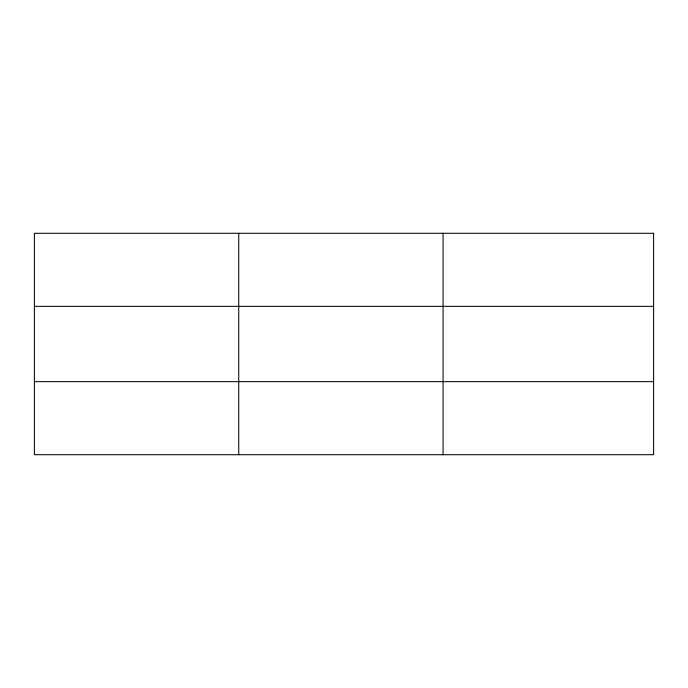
<?xml version="1.0" encoding="UTF-8"?>
<svg xmlns="http://www.w3.org/2000/svg" width="688" height="688" viewBox="0 0 688 688"><rect width="100%" height="100%" fill="white"/><g stroke="black" fill="none" stroke-linecap="round" stroke-linejoin="round"><path stroke-width="1.03" d="M238.736 233.284L238.736 454.716M443.072 233.284L443.072 454.716M34.4 306.358L653.6 306.358M34.4 381.642L653.6 381.642M653.6 233.284L34.4 233.284L34.4 454.716L653.6 454.716L653.6 233.284"/></g></svg>
